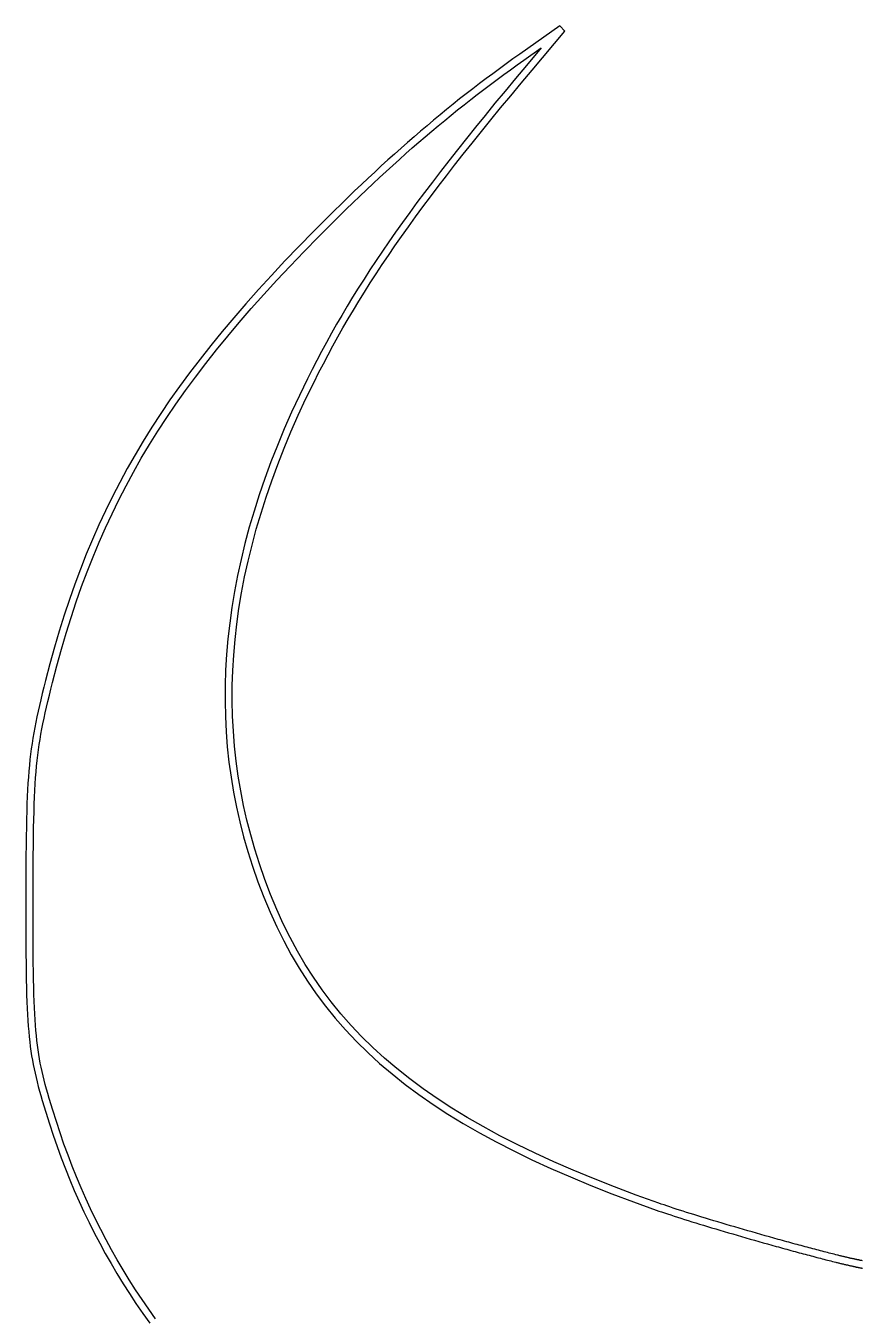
# Model space of a CAD drawing. Extents: x 0 to 745, y 0 to 539.
# Drawn here: x 116.8 to 208.5, y 228 to 369.5 of the extents above; entities that cross this region are included whole.
import ezdxf

# ---------------------------------------------------------------- set-up
doc = ezdxf.new("R2010")
doc.units = 0
doc.layers.get('0').update_dxf_attribs({"linetype": 'CONTINUOUS'})

msp = doc.modelspace()

# ---------------------------------------------------------------- linework, layer by layer
at = {"color": 7}
for p, q in [((175.37, 369.51), (170.97, 366.41)), ((175.91, 368.93), (175.37, 369.51)), ((172.31, 364.64), (175.91, 368.93)), ((171.43, 365.76), (173.31, 367.08)), ((173.31, 367.08), (171.69, 365.15))]:
    msp.add_line(p, q, dxfattribs=at)
for points in [[(171.69, 365.15), (170.51, 363.74), (169.36, 362.36), (168.25, 361.01), (167.17, 359.69), (166.13, 358.41), (165.12, 357.15), (164.14, 355.92), (163.2, 354.71), (162.28, 353.53), (161.39, 352.37), (160.53, 351.24), (159.7, 350.12), (158.9, 349.02), (158.11, 347.94), (157.36, 346.88), (156.62, 345.82), (155.91, 344.79), (155.22, 343.76), (154.55, 342.74), (153.9, 341.74), (153.26, 340.73), (152.65, 339.74), (152.05, 338.75), (151.46, 337.76), (150.89, 336.78), (150.33, 335.79), (149.79, 334.8), (149.25, 333.81), (148.73, 332.82), (148.21, 331.82), (147.7, 330.81)], [(170.97, 366.41), (170.22, 365.88), (169.48, 365.34), (168.74, 364.81), (168, 364.26), (167.27, 363.72), (166.54, 363.17), (165.82, 362.61), (165.1, 362.05), (164.38, 361.49), (163.66, 360.91), (162.95, 360.34), (162.23, 359.75), (161.52, 359.16), (160.81, 358.56), (160.09, 357.96), (159.38, 357.34), (158.67, 356.72), (157.95, 356.09), (157.23, 355.45), (156.51, 354.8), (155.79, 354.14), (155.07, 353.47), (154.34, 352.79), (153.61, 352.1), (152.87, 351.4), (152.13, 350.69), (151.38, 349.97), (150.63, 349.23), (149.88, 348.48), (149.11, 347.72), (148.35, 346.94)], [(148.91, 346.38), (149.68, 347.15), (150.44, 347.91), (151.19, 348.66), (151.94, 349.39), (152.68, 350.11), (153.42, 350.82), (154.16, 351.52), (154.88, 352.21), (155.61, 352.89), (156.33, 353.55), (157.05, 354.21), (157.77, 354.85), (158.48, 355.49), (159.19, 356.12), (159.9, 356.74), (160.61, 357.35), (161.32, 357.95), (162.03, 358.55), (162.74, 359.14), (163.45, 359.72), (164.16, 360.29), (164.88, 360.86), (165.59, 361.42), (166.31, 361.98), (167.03, 362.53), (167.75, 363.08), (168.48, 363.62), (169.21, 364.16), (169.94, 364.7), (170.68, 365.23), (171.43, 365.76)], [(148.42, 330.45), (148.92, 331.45), (149.44, 332.45), (149.96, 333.44), (150.49, 334.42), (151.03, 335.4), (151.58, 336.38), (152.15, 337.36), (152.73, 338.34), (153.33, 339.32), (153.94, 340.31), (154.57, 341.31), (155.22, 342.31), (155.89, 343.32), (156.58, 344.34), (157.28, 345.37), (158.01, 346.42), (158.77, 347.48), (159.54, 348.56), (160.35, 349.65), (161.18, 350.76), (162.03, 351.89), (162.92, 353.05), (163.83, 354.22), (164.77, 355.42), (165.75, 356.65), (166.76, 357.91), (167.8, 359.19), (168.87, 360.5), (169.98, 361.85), (171.12, 363.23), (172.31, 364.64)], [(148.35, 346.94), (146.76, 345.32), (145.23, 343.72), (143.75, 342.14), (142.32, 340.58), (140.94, 339.03), (139.62, 337.5), (138.34, 335.98), (137.11, 334.47), (135.92, 332.96), (134.78, 331.46), (133.68, 329.97), (132.62, 328.48), (131.61, 326.98), (130.63, 325.48), (129.7, 323.98), (128.8, 322.48), (127.93, 320.96), (127.11, 319.43), (126.31, 317.89), (125.55, 316.34), (124.82, 314.77), (124.12, 313.18), (123.45, 311.57), (122.81, 309.93), (122.19, 308.28), (121.6, 306.59), (121.03, 304.88), (120.49, 303.14), (119.97, 301.36), (119.47, 299.55), (118.98, 297.7)], [(119.76, 297.5), (120.24, 299.34), (120.74, 301.14), (121.25, 302.9), (121.79, 304.63), (122.35, 306.34), (122.94, 308.01), (123.55, 309.65), (124.19, 311.27), (124.85, 312.87), (125.54, 314.44), (126.27, 316), (127.02, 317.54), (127.81, 319.07), (128.63, 320.58), (129.48, 322.08), (130.38, 323.58), (131.3, 325.06), (132.27, 326.55), (133.28, 328.03), (134.33, 329.51), (135.42, 330.99), (136.55, 332.48), (137.73, 333.97), (138.95, 335.47), (140.22, 336.99), (141.54, 338.51), (142.91, 340.05), (144.33, 341.6), (145.81, 343.17), (147.33, 344.77), (148.91, 346.38)], [(147.7, 330.81), (146.81, 328.97), (145.96, 327.14), (145.16, 325.31), (144.4, 323.49), (143.69, 321.68), (143.03, 319.88), (142.41, 318.08), (141.84, 316.3), (141.32, 314.52), (140.84, 312.74), (140.42, 310.98), (140.03, 309.23), (139.7, 307.48), (139.41, 305.74), (139.17, 304.01), (138.97, 302.28), (138.82, 300.57), (138.72, 298.86), (138.67, 297.16), (138.66, 295.46), (138.7, 293.78), (138.78, 292.1), (138.91, 290.44), (139.09, 288.77), (139.32, 287.12), (139.59, 285.48), (139.91, 283.84), (140.28, 282.21), (140.69, 280.59), (141.15, 278.98), (141.66, 277.37)], [(142.42, 277.62), (141.92, 279.21), (141.47, 280.8), (141.06, 282.4), (140.7, 284.01), (140.38, 285.62), (140.11, 287.24), (139.89, 288.87), (139.71, 290.51), (139.58, 292.16), (139.49, 293.81), (139.45, 295.48), (139.46, 297.15), (139.52, 298.83), (139.62, 300.51), (139.76, 302.21), (139.96, 303.91), (140.19, 305.62), (140.48, 307.34), (140.81, 309.07), (141.19, 310.81), (141.62, 312.55), (142.09, 314.3), (142.61, 316.06), (143.17, 317.83), (143.78, 319.61), (144.44, 321.4), (145.14, 323.19), (145.89, 324.99), (146.69, 326.81), (147.53, 328.63), (148.42, 330.45)], [(118.98, 297.7), (118.8, 296.97), (118.63, 296.28), (118.47, 295.61), (118.32, 294.97), (118.18, 294.34), (118.04, 293.74), (117.92, 293.14), (117.8, 292.55), (117.7, 291.97), (117.6, 291.4), (117.51, 290.82), (117.42, 290.23), (117.35, 289.64), (117.28, 289.04), (117.21, 288.42), (117.16, 287.78), (117.11, 287.12), (117.06, 286.44), (117.02, 285.72), (116.98, 284.98), (116.95, 284.19), (116.93, 283.37), (116.9, 282.5), (116.88, 281.59), (116.87, 280.63), (116.85, 279.61), (116.84, 278.54), (116.84, 277.4), (116.83, 276.2), (116.83, 274.94), (116.82, 273.6)], [(117.62, 273.6), (117.63, 274.94), (117.63, 276.2), (117.64, 277.4), (117.64, 278.53), (117.65, 279.6), (117.67, 280.61), (117.68, 281.57), (117.7, 282.47), (117.72, 283.33), (117.75, 284.15), (117.78, 284.92), (117.81, 285.66), (117.85, 286.37), (117.9, 287.04), (117.95, 287.69), (118, 288.32), (118.07, 288.93), (118.13, 289.53), (118.21, 290.11), (118.29, 290.69), (118.38, 291.26), (118.48, 291.83), (118.59, 292.4), (118.7, 292.98), (118.82, 293.57), (118.95, 294.17), (119.1, 294.79), (119.25, 295.43), (119.41, 296.09), (119.58, 296.78), (119.76, 297.5)], [(141.66, 277.37), (142.27, 275.64), (142.91, 273.95), (143.59, 272.31), (144.32, 270.71), (145.09, 269.16), (145.91, 267.65), (146.78, 266.18), (147.69, 264.75), (148.66, 263.36), (149.67, 262), (150.75, 260.68), (151.87, 259.4), (153.06, 258.14), (154.3, 256.92), (155.61, 255.73), (156.97, 254.57), (158.4, 253.43), (159.9, 252.32), (161.46, 251.23), (163.08, 250.17), (164.78, 249.13), (166.55, 248.11), (168.39, 247.11), (170.31, 246.13), (172.3, 245.17), (174.37, 244.21), (176.52, 243.28), (178.75, 242.35), (181.06, 241.44), (183.45, 240.54), (185.93, 239.65)], [(186.2, 240.4), (183.73, 241.29), (181.34, 242.19), (179.05, 243.09), (176.83, 244.01), (174.7, 244.94), (172.65, 245.88), (170.67, 246.83), (168.77, 247.8), (166.95, 248.79), (165.2, 249.79), (163.52, 250.82), (161.91, 251.87), (160.37, 252.93), (158.9, 254.03), (157.49, 255.15), (156.14, 256.29), (154.86, 257.46), (153.63, 258.67), (152.47, 259.9), (151.36, 261.17), (150.3, 262.47), (149.3, 263.8), (148.35, 265.17), (147.45, 266.58), (146.6, 268.03), (145.8, 269.52), (145.04, 271.05), (144.32, 272.62), (143.65, 274.24), (143.02, 275.91), (142.42, 277.62)], [(116.82, 273.6), (116.82, 272.29), (116.82, 271.05), (116.82, 269.88), (116.83, 268.77), (116.84, 267.72), (116.85, 266.72), (116.86, 265.78), (116.87, 264.88), (116.89, 264.04), (116.91, 263.24), (116.94, 262.48), (116.97, 261.76), (117, 261.08), (117.04, 260.43), (117.09, 259.81), (117.14, 259.22), (117.19, 258.65), (117.25, 258.11), (117.31, 257.58), (117.38, 257.07), (117.46, 256.57), (117.54, 256.08), (117.63, 255.6), (117.73, 255.12), (117.84, 254.65), (117.95, 254.17), (118.07, 253.69), (118.19, 253.2), (118.33, 252.7), (118.47, 252.19), (118.62, 251.66)], [(119.39, 251.88), (119.24, 252.41), (119.1, 252.91), (118.96, 253.41), (118.84, 253.89), (118.72, 254.36), (118.61, 254.83), (118.51, 255.3), (118.41, 255.77), (118.33, 256.24), (118.24, 256.72), (118.17, 257.21), (118.1, 257.71), (118.03, 258.23), (117.98, 258.77), (117.92, 259.32), (117.88, 259.91), (117.83, 260.52), (117.8, 261.16), (117.76, 261.83), (117.73, 262.54), (117.71, 263.29), (117.69, 264.08), (117.67, 264.92), (117.66, 265.8), (117.64, 266.74), (117.63, 267.73), (117.63, 268.78), (117.62, 269.89), (117.62, 271.06), (117.62, 272.29), (117.62, 273.6)], [(131.04, 227.7), (130.29, 228.77), (129.56, 229.84), (128.85, 230.91), (128.16, 232), (127.5, 233.08), (126.85, 234.18), (126.22, 235.28), (125.62, 236.39), (125.03, 237.51), (124.47, 238.64), (123.92, 239.78), (123.39, 240.93), (122.88, 242.09), (122.38, 243.27), (121.91, 244.46), (121.45, 245.66), (121, 246.87), (120.58, 248.1), (120.17, 249.34), (119.77, 250.6), (119.39, 251.88)], [(118.62, 251.66), (119.01, 250.37), (119.4, 249.1), (119.82, 247.84), (120.25, 246.6), (120.7, 245.38), (121.16, 244.16), (121.64, 242.97), (122.14, 241.78), (122.66, 240.6), (123.19, 239.44), (123.75, 238.29), (124.32, 237.15), (124.92, 236.02), (125.53, 234.89), (126.16, 233.78), (126.81, 232.67), (127.49, 231.57), (128.18, 230.48), (128.9, 229.4), (129.64, 228.31), (130.4, 227.24)], [(185.93, 239.65), (186.22, 239.54), (186.52, 239.44), (186.84, 239.33), (187.17, 239.22), (187.52, 239.11), (187.88, 238.99), (188.25, 238.87), (188.63, 238.75), (189.02, 238.62), (189.42, 238.5), (189.83, 238.37), (190.25, 238.24), (190.68, 238.11), (191.11, 237.98), (191.55, 237.84), (192, 237.71), (192.46, 237.57), (192.91, 237.43), (193.38, 237.3), (193.85, 237.16), (194.32, 237.02), (194.79, 236.88), (195.27, 236.74), (195.75, 236.61), (196.22, 236.47), (196.7, 236.33), (197.18, 236.2), (197.66, 236.06), (198.14, 235.93), (198.61, 235.79), (199.08, 235.66)], [(199.3, 236.43), (198.83, 236.56), (198.35, 236.7), (197.88, 236.83), (197.4, 236.96), (196.92, 237.1), (196.44, 237.24), (195.97, 237.37), (195.49, 237.51), (195.01, 237.65), (194.54, 237.79), (194.07, 237.93), (193.6, 238.06), (193.14, 238.2), (192.68, 238.34), (192.23, 238.47), (191.78, 238.61), (191.34, 238.74), (190.91, 238.88), (190.48, 239.01), (190.06, 239.14), (189.65, 239.26), (189.25, 239.39), (188.87, 239.51), (188.49, 239.63), (188.12, 239.75), (187.77, 239.87), (187.42, 239.98), (187.1, 240.09), (186.78, 240.2), (186.48, 240.3), (186.2, 240.4)], [(205.79, 234.7), (205.62, 234.75), (205.44, 234.79), (205.26, 234.84), (205.08, 234.88), (204.89, 234.93), (204.7, 234.98), (204.51, 235.03), (204.32, 235.08), (204.12, 235.13), (203.92, 235.18), (203.72, 235.23), (203.52, 235.29), (203.31, 235.34), (203.1, 235.4), (202.89, 235.45), (202.68, 235.51), (202.47, 235.57), (202.25, 235.62), (202.03, 235.68), (201.81, 235.74), (201.59, 235.8), (201.37, 235.86), (201.14, 235.92), (200.91, 235.99), (200.69, 236.05), (200.46, 236.11), (200.23, 236.17), (200, 236.24), (199.76, 236.3), (199.53, 236.37), (199.3, 236.43)], [(199.08, 235.66), (199.32, 235.6), (199.55, 235.53), (199.78, 235.47), (200.02, 235.4), (200.25, 235.34), (200.48, 235.28), (200.7, 235.21), (200.93, 235.15), (201.16, 235.09), (201.38, 235.03), (201.6, 234.97), (201.82, 234.91), (202.04, 234.85), (202.26, 234.79), (202.47, 234.74), (202.69, 234.68), (202.9, 234.62), (203.11, 234.57), (203.31, 234.51), (203.52, 234.46), (203.72, 234.41), (203.92, 234.36), (204.12, 234.3), (204.31, 234.25), (204.51, 234.2), (204.7, 234.16), (204.88, 234.11), (205.07, 234.06), (205.25, 234.02), (205.43, 233.97), (205.6, 233.93)], [(205.6, 233.93), (205.69, 233.91), (205.77, 233.89), (205.86, 233.86), (205.94, 233.84), (206.02, 233.82), (206.11, 233.8), (206.19, 233.78), (206.27, 233.76), (206.35, 233.75), (206.43, 233.73), (206.5, 233.71), (206.58, 233.69), (206.66, 233.67), (206.73, 233.65), (206.81, 233.64), (206.88, 233.62), (206.95, 233.6), (207.02, 233.59), (207.09, 233.57), (207.16, 233.55), (207.23, 233.54), (207.3, 233.52), (207.37, 233.51), (207.43, 233.49), (207.5, 233.48), (207.56, 233.47), (207.62, 233.45), (207.68, 233.44), (207.74, 233.43), (207.8, 233.41), (207.86, 233.4)], [(208.03, 234.18), (207.97, 234.2), (207.91, 234.21), (207.85, 234.22), (207.79, 234.23), (207.73, 234.25), (207.67, 234.26), (207.61, 234.28), (207.54, 234.29), (207.48, 234.3), (207.41, 234.32), (207.34, 234.33), (207.27, 234.35), (207.2, 234.37), (207.13, 234.38), (207.06, 234.4), (206.99, 234.42), (206.91, 234.43), (206.84, 234.45), (206.77, 234.47), (206.69, 234.49), (206.61, 234.51), (206.53, 234.52), (206.45, 234.54), (206.37, 234.56), (206.29, 234.58), (206.21, 234.6), (206.13, 234.62), (206.05, 234.64), (205.96, 234.66), (205.88, 234.68), (205.79, 234.7)], [(208.52, 234.09), (208.48, 234.1), (208.45, 234.1), (208.41, 234.11), (208.37, 234.12), (208.33, 234.12), (208.29, 234.13), (208.25, 234.14), (208.21, 234.15), (208.16, 234.16), (208.12, 234.17), (208.07, 234.17), (208.03, 234.18)], [(207.86, 233.4), (207.92, 233.39), (207.98, 233.38), (208.03, 233.37), (208.08, 233.36), (208.14, 233.34), (208.19, 233.33), (208.24, 233.32), (208.29, 233.31), (208.33, 233.31), (208.38, 233.3), (208.43, 233.29), (208.47, 233.28), (208.52, 233.27)]]:
    msp.add_lwpolyline(points, dxfattribs=at)

doc.saveas('drawing.dxf')
